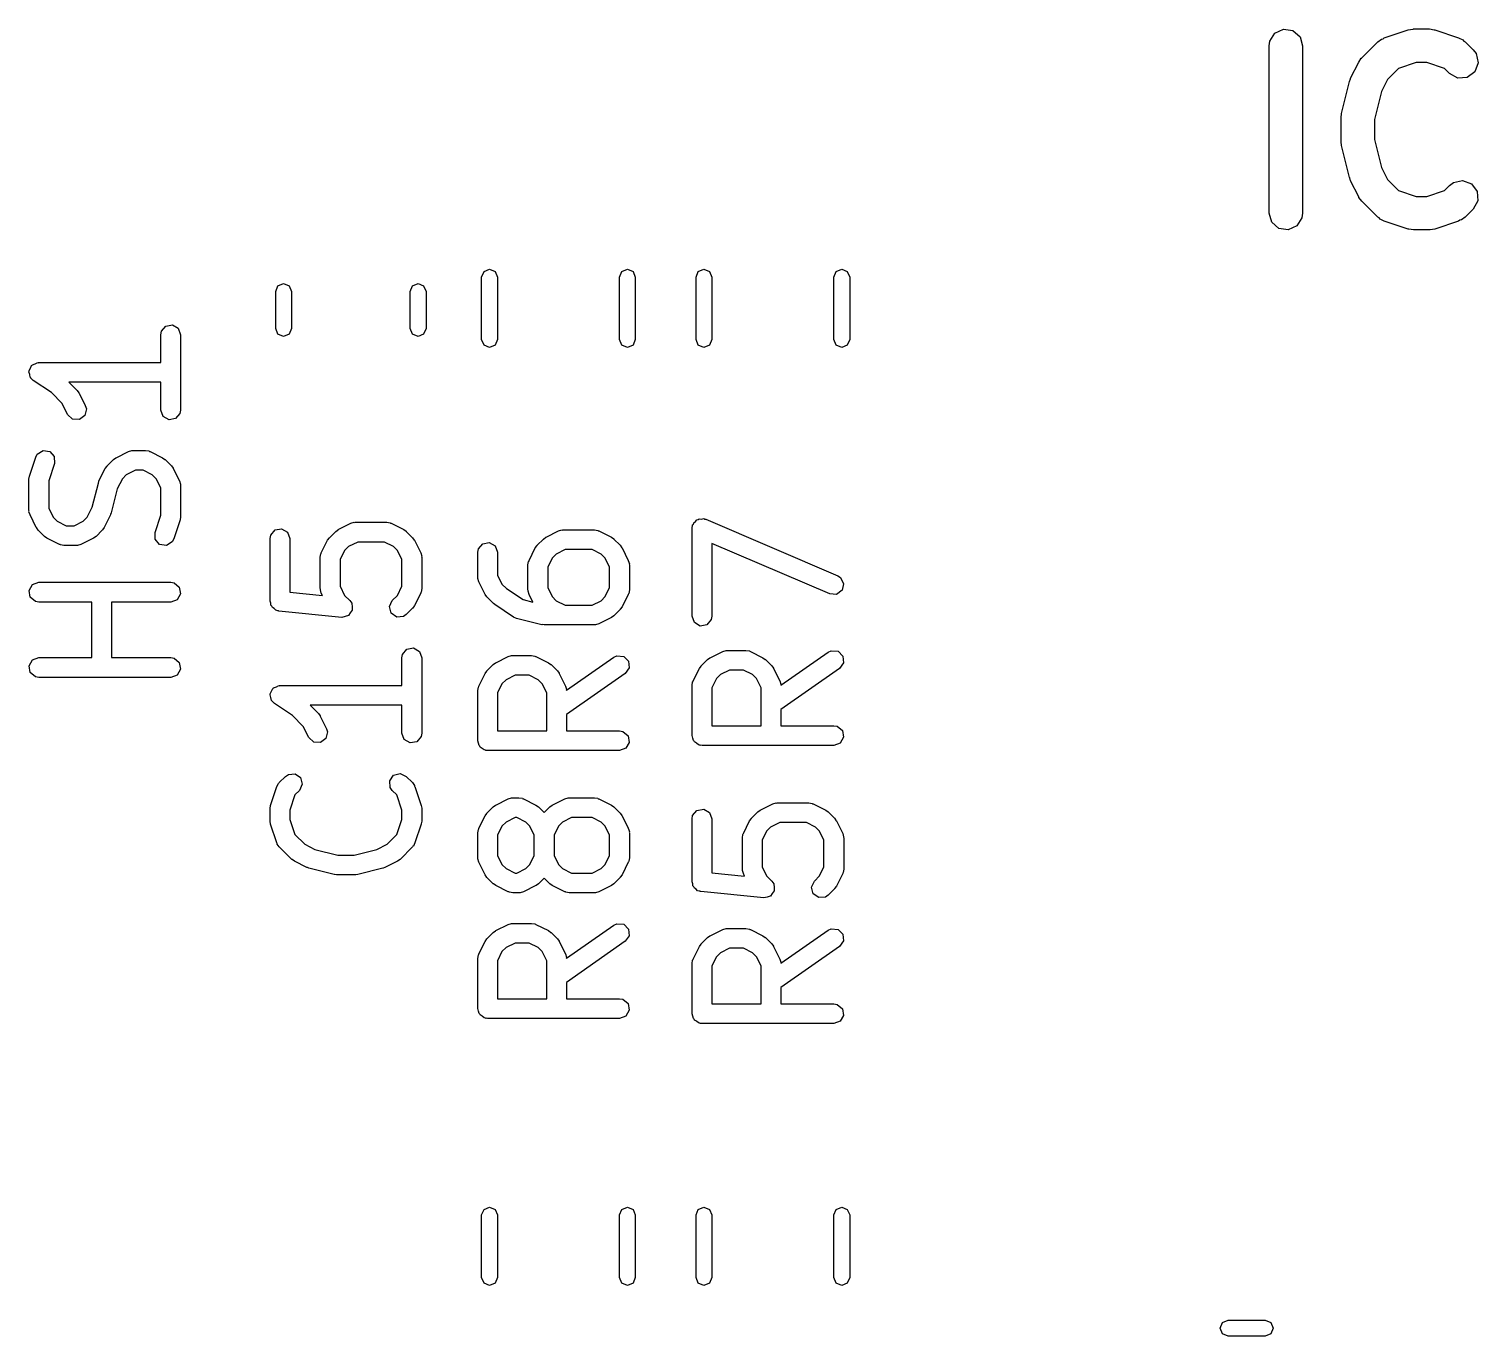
# Model space of a CAD drawing. Extents: x 85.1 to 152.3, y -110.2 to -37.
# Drawn here: x 107.08 to 118.07, y -50.25 to -40.34 of the extents above; entities that cross this region are included whole.
import ezdxf

# ---------------------------------------------------------------- set-up
doc = ezdxf.new("R2010")
doc.units = 0
doc.layers.add('BLACK', color=7, linetype='CONTINUOUS')

msp = doc.modelspace()

# ---------------------------------------------------------------- linework, layer by layer
at = {"layer": 'BLACK', "linetype": 'CONTINUOUS'}
for p, q in [((116.489, -40.4655), (116.494, -40.4297)), ((116.494, -40.4297), (116.533, -40.3695)), ((116.533, -40.3695), (116.598, -40.3398)), ((116.598, -40.3398), (116.669, -40.35)), ((116.669, -40.35), (116.723, -40.3969)), ((116.723, -40.3969), (116.743, -40.4655)), ((117.192, -40.5572), (117.313, -40.4362)), ((117.313, -40.4362), (117.342, -40.4145)), ((117.342, -40.4145), (117.353, -40.4121)), ((117.353, -40.4121), (117.362, -40.4055)), ((117.362, -40.4055), (117.544, -40.345)), ((117.544, -40.345), (117.579, -40.3386)), ((117.579, -40.3386), (117.582, -40.3392)), ((117.582, -40.3392), (117.584, -40.3385)), ((117.584, -40.3385), (117.705, -40.3385)), ((117.705, -40.3385), (117.741, -40.3437)), ((117.741, -40.3437), (117.743, -40.345)), ((117.743, -40.345), (117.745, -40.345)), ((117.745, -40.345), (117.926, -40.4055)), ((117.926, -40.4055), (117.959, -40.4217)), ((117.959, -40.4217), (117.966, -40.4307)), ((117.966, -40.4307), (117.976, -40.4362)), ((117.976, -40.4362), (118.037, -40.4967)), ((116.489, -41.7355), (116.489, -40.4655)), ((116.743, -40.4655), (116.743, -41.7355)), ((118.037, -40.4967), (118.058, -40.5256)), ((118.058, -40.5256), (118.073, -40.5955)), ((117.107, -40.7111), (117.168, -40.5902)), ((117.168, -40.5902), (117.188, -40.5605)), ((117.188, -40.5605), (117.191, -40.5592)), ((117.191, -40.5592), (117.192, -40.5572)), ((117.471, -40.637), (117.386, -40.7222)), ((117.604, -40.5925), (117.471, -40.637)), ((117.684, -40.5925), (117.604, -40.5925)), ((117.818, -40.637), (117.684, -40.5925)), ((117.857, -40.6763), (117.818, -40.637)), ((118.073, -40.5955), (118.048, -40.6626)), ((117.037, -40.979), (117.098, -40.7371)), ((117.098, -40.7371), (117.107, -40.7155)), ((117.107, -40.7155), (117.107, -40.7111)), ((117.386, -40.7222), (117.341, -40.8122)), ((117.92, -40.7106), (117.857, -40.6763)), ((117.991, -40.7055), (117.92, -40.7106)), ((118.048, -40.6626), (117.991, -40.7055)), ((117.341, -40.8122), (117.288, -41.0254)), ((117.034, -41.0098), (117.037, -40.9825)), ((117.037, -40.9825), (117.037, -40.979)), ((117.034, -41.1912), (117.034, -41.0098)), ((117.288, -41.0254), (117.288, -41.1756)), ((117.034, -41.1946), (117.034, -41.1912)), ((117.037, -41.222), (117.034, -41.1946)), ((117.288, -41.1756), (117.341, -41.3888)), ((117.098, -41.4639), (117.037, -41.222)), ((117.341, -41.3888), (117.386, -41.4789)), ((117.1, -41.4678), (117.098, -41.4639)), ((117.107, -41.4899), (117.1, -41.4678)), ((117.168, -41.6109), (117.107, -41.4899)), ((117.386, -41.4789), (117.471, -41.564)), ((117.818, -41.564), (117.857, -41.5248)), ((117.857, -41.5248), (117.886, -41.5031)), ((117.886, -41.5031), (117.956, -41.4879)), ((117.956, -41.4879), (118.023, -41.5129)), ((118.023, -41.5129), (118.066, -41.5702)), ((117.17, -41.6126), (117.168, -41.6109)), ((117.17, -41.615), (117.17, -41.6126)), ((117.192, -41.6439), (117.17, -41.615)), ((117.313, -41.7649), (117.192, -41.6439)), ((117.471, -41.564), (117.604, -41.6085)), ((117.604, -41.6085), (117.684, -41.6085)), ((117.684, -41.6085), (117.818, -41.564)), ((118.071, -41.6416), (118.037, -41.7044)), ((118.066, -41.5702), (118.071, -41.6416)), ((116.509, -41.8042), (116.489, -41.7355)), ((116.743, -41.7355), (116.738, -41.7713)), ((118.037, -41.7044), (117.976, -41.7649)), ((116.563, -41.851), (116.509, -41.8042)), ((116.634, -41.8612), (116.563, -41.851)), ((116.699, -41.8315), (116.634, -41.8612)), ((116.738, -41.7713), (116.699, -41.8315)), ((117.323, -41.7704), (117.313, -41.7649)), ((117.33, -41.7793), (117.323, -41.7704)), ((117.362, -41.7955), (117.33, -41.7793)), ((117.544, -41.856), (117.362, -41.7955)), ((117.546, -41.8561), (117.544, -41.856)), ((117.548, -41.8574), (117.546, -41.8561)), ((117.584, -41.8625), (117.548, -41.8574)), ((117.705, -41.8625), (117.584, -41.8625)), ((117.707, -41.8619), (117.705, -41.8625)), ((117.709, -41.8624), (117.707, -41.8619)), ((117.745, -41.856), (117.709, -41.8624)), ((117.926, -41.7955), (117.745, -41.856)), ((117.936, -41.789), (117.926, -41.7955)), ((117.947, -41.7865), (117.936, -41.789)), ((117.976, -41.7649), (117.947, -41.7865)), ((110.517, -42.2193), (110.535, -42.1769)), ((110.535, -42.1769), (110.577, -42.1593)), ((110.577, -42.1593), (110.62, -42.1769)), ((110.62, -42.1769), (110.637, -42.2193)), ((111.562, -42.2193), (111.58, -42.1769)), ((111.58, -42.1769), (111.622, -42.1593)), ((111.622, -42.1593), (111.665, -42.1769)), ((111.665, -42.1769), (111.682, -42.2193)), ((112.143, -42.2193), (112.16, -42.1769)), ((112.16, -42.1769), (112.203, -42.1593)), ((112.203, -42.1593), (112.245, -42.1769)), ((112.245, -42.1769), (112.263, -42.2193)), ((113.188, -42.2193), (113.205, -42.1769)), ((113.205, -42.1769), (113.248, -42.1593)), ((113.248, -42.1593), (113.29, -42.1769)), ((113.29, -42.1769), (113.308, -42.2193)), ((108.955, -42.3282), (108.972, -42.2858)), ((108.972, -42.2858), (109.015, -42.2682)), ((109.015, -42.2682), (109.057, -42.2858)), ((109.057, -42.2858), (109.075, -42.3282)), ((109.975, -42.3282), (109.992, -42.2858)), ((109.992, -42.2858), (110.035, -42.2682)), ((110.035, -42.2682), (110.077, -42.2858)), ((110.077, -42.2858), (110.095, -42.3282)), ((110.517, -42.6939), (110.517, -42.2193)), ((110.637, -42.2193), (110.637, -42.6939)), ((111.562, -42.6939), (111.562, -42.2193)), ((111.682, -42.2193), (111.682, -42.6939)), ((112.143, -42.6939), (112.143, -42.2193)), ((112.263, -42.2193), (112.263, -42.6939)), ((113.188, -42.6939), (113.188, -42.2193)), ((113.308, -42.2193), (113.308, -42.6939)), ((108.955, -42.6094), (108.955, -42.3282)), ((109.075, -42.3282), (109.075, -42.6094)), ((109.975, -42.6094), (109.975, -42.3282)), ((110.095, -42.3282), (110.095, -42.6094)), ((108.084, -42.6563), (108.088, -42.6306)), ((108.088, -42.6306), (108.121, -42.5913)), ((108.121, -42.5913), (108.172, -42.5824)), ((108.172, -42.5824), (108.216, -42.6081)), ((108.216, -42.6081), (108.234, -42.6563)), ((108.972, -42.6518), (108.955, -42.6094)), ((109.075, -42.6094), (109.057, -42.6518)), ((109.992, -42.6518), (109.975, -42.6094)), ((110.095, -42.6094), (110.077, -42.6518)), ((108.084, -42.867), (108.084, -42.6563)), ((108.234, -42.6563), (108.234, -43.2277)), ((109.015, -42.6694), (108.972, -42.6518)), ((109.057, -42.6518), (109.015, -42.6694)), ((110.035, -42.6694), (109.992, -42.6518)), ((110.077, -42.6518), (110.035, -42.6694)), ((110.535, -42.7363), (110.517, -42.6939)), ((110.577, -42.7539), (110.535, -42.7363)), ((110.62, -42.7363), (110.577, -42.7539)), ((110.637, -42.6939), (110.62, -42.7363)), ((111.58, -42.7363), (111.562, -42.6939)), ((111.622, -42.7539), (111.58, -42.7363)), ((111.665, -42.7363), (111.622, -42.7539)), ((111.682, -42.6939), (111.665, -42.7363)), ((112.16, -42.7363), (112.143, -42.6939)), ((112.203, -42.7539), (112.16, -42.7363)), ((112.245, -42.7363), (112.203, -42.7539)), ((112.263, -42.6939), (112.245, -42.7363)), ((113.205, -42.7363), (113.188, -42.6939)), ((113.248, -42.7539), (113.205, -42.7363)), ((113.29, -42.7363), (113.248, -42.7539)), ((113.308, -42.6939), (113.29, -42.7363)), ((107.084, -42.9372), (107.086, -42.9332)), ((107.09, -42.9581), (107.084, -42.9372)), ((107.085, -42.929), (107.096, -42.9101)), ((107.086, -42.9332), (107.085, -42.929)), ((107.094, -42.9795), (107.09, -42.9581)), ((107.096, -42.9101), (107.104, -42.8902)), ((107.104, -42.8902), (107.108, -42.8883)), ((107.108, -42.8883), (107.11, -42.8845)), ((107.11, -42.8845), (107.131, -42.8771)), ((107.131, -42.8771), (107.15, -42.8675)), ((107.15, -42.8675), (107.155, -42.8685)), ((107.155, -42.8685), (107.159, -42.867)), ((107.159, -42.867), (108.084, -42.867)), ((107.097, -42.9823), (107.094, -42.9795)), ((107.098, -42.9864), (107.097, -42.9823)), ((107.117, -43.0044), (107.098, -42.9864)), ((107.254, -43.0955), (107.117, -43.0044)), ((108.084, -43.017), (107.387, -43.017)), ((107.387, -43.017), (107.45, -43.0794)), ((108.084, -43.2277), (108.084, -43.017)), ((107.335, -43.1769), (107.254, -43.0955)), ((107.377, -43.2613), (107.335, -43.1769)), ((107.45, -43.0794), (107.463, -43.0978)), ((107.463, -43.0978), (107.464, -43.0989)), ((107.464, -43.0989), (107.511, -43.1942)), ((107.415, -43.2965), (107.377, -43.2613)), ((107.466, -43.2996), (107.415, -43.2965)), ((107.507, -43.269), (107.466, -43.2996)), ((107.519, -43.2191), (107.507, -43.269)), ((107.511, -43.1942), (107.519, -43.2191)), ((108.101, -43.2759), (108.084, -43.2277)), ((108.146, -43.3016), (108.101, -43.2759)), ((108.196, -43.2927), (108.146, -43.3016)), ((108.229, -43.2534), (108.196, -43.2927)), ((108.234, -43.2277), (108.229, -43.2534)), ((107.087, -43.7278), (107.135, -43.5849)), ((107.135, -43.5849), (107.147, -43.562)), ((107.147, -43.562), (107.191, -43.5352)), ((107.191, -43.5352), (107.242, -43.5427)), ((107.242, -43.5427), (107.276, -43.5811)), ((107.276, -43.5811), (107.277, -43.6324)), ((107.677, -43.6509), (107.725, -43.6033)), ((107.725, -43.6033), (107.743, -43.5904)), ((107.743, -43.5904), (107.744, -43.5892)), ((107.744, -43.5892), (107.839, -43.5416)), ((107.839, -43.5416), (107.864, -43.5342)), ((107.864, -43.5342), (107.869, -43.5352)), ((107.869, -43.5352), (107.873, -43.5337)), ((107.873, -43.5337), (107.968, -43.5337)), ((107.968, -43.5337), (107.994, -43.5382)), ((107.994, -43.5382), (107.997, -43.5411)), ((107.997, -43.5411), (108.002, -43.5416)), ((108.002, -43.5416), (108.097, -43.5892)), ((108.097, -43.5892), (108.115, -43.6026)), ((108.115, -43.6026), (108.116, -43.6033)), ((108.116, -43.6033), (108.164, -43.6509)), ((107.084, -43.7515), (107.088, -43.7294)), ((107.088, -43.7294), (107.087, -43.7278)), ((107.277, -43.6324), (107.234, -43.7637)), ((107.615, -43.7656), (107.663, -43.6704)), ((107.663, -43.6704), (107.676, -43.6524)), ((107.676, -43.6524), (107.677, -43.6509)), ((107.822, -43.7179), (107.792, -43.7483)), ((107.891, -43.6837), (107.822, -43.7179)), ((107.95, -43.6837), (107.891, -43.6837)), ((108.019, -43.7179), (107.95, -43.6837)), ((108.049, -43.7483), (108.019, -43.7179)), ((108.164, -43.6509), (108.177, -43.6692)), ((108.177, -43.6692), (108.178, -43.6704)), ((108.178, -43.6704), (108.226, -43.7656)), ((107.084, -43.9896), (107.084, -43.7515)), ((107.234, -43.7637), (107.234, -43.9719)), ((107.564, -43.9634), (107.61, -43.781)), ((107.61, -43.781), (107.615, -43.7691)), ((107.615, -43.7691), (107.615, -43.7656)), ((107.753, -43.8253), (107.708, -44.0078)), ((107.792, -43.7483), (107.753, -43.8253)), ((108.084, -43.8168), (108.049, -43.7483)), ((108.084, -44.0251), (108.084, -43.8168)), ((108.226, -43.7656), (108.233, -43.7906)), ((108.233, -43.7906), (108.232, -43.7949)), ((108.232, -43.7949), (108.234, -43.7991)), ((108.234, -43.7991), (108.234, -44.0372)), ((107.085, -43.9938), (107.084, -43.9896)), ((107.084, -43.9982), (107.085, -43.9938)), ((107.092, -44.0232), (107.084, -43.9982)), ((107.139, -44.1184), (107.092, -44.0232)), ((107.234, -43.9719), (107.268, -44.0404)), ((107.268, -44.0404), (107.298, -44.0708)), ((107.495, -44.0708), (107.526, -44.0404)), ((107.526, -44.0404), (107.564, -43.9634)), ((107.702, -44.0232), (107.654, -44.1184)), ((107.708, -44.0078), (107.702, -44.0196)), ((107.702, -44.0196), (107.702, -44.0232)), ((108.04, -44.1564), (108.084, -44.0251)), ((108.23, -44.061), (108.182, -44.2038)), ((108.234, -44.0372), (108.23, -44.0593)), ((108.23, -44.0593), (108.23, -44.061)), ((112.139, -44.0731), (112.15, -44.0597)), ((112.15, -44.0597), (112.159, -44.0582)), ((112.159, -44.0582), (112.166, -44.0529)), ((112.166, -44.0529), (112.184, -44.0538)), ((112.184, -44.0538), (112.201, -44.0508)), ((112.201, -44.0508), (112.209, -44.0552)), ((112.209, -44.0552), (112.217, -44.0557)), ((112.217, -44.0557), (113.217, -44.4843)), ((107.14, -44.1195), (107.139, -44.1184)), ((107.153, -44.1379), (107.14, -44.1195)), ((107.201, -44.1855), (107.153, -44.1379)), ((107.298, -44.0708), (107.367, -44.1051)), ((107.367, -44.1051), (107.427, -44.1051)), ((107.427, -44.1051), (107.495, -44.0708)), ((107.64, -44.1379), (107.593, -44.1855)), ((107.641, -44.1364), (107.64, -44.1379)), ((107.654, -44.1184), (107.641, -44.1364)), ((108.041, -44.2077), (108.04, -44.1564)), ((108.912, -44.2009), (108.917, -44.1753)), ((108.917, -44.1753), (108.95, -44.136)), ((108.95, -44.136), (109, -44.1271)), ((109, -44.1271), (109.045, -44.1527)), ((109.045, -44.1527), (109.062, -44.2009)), ((109.363, -44.1955), (109.411, -44.1479)), ((109.411, -44.1479), (109.429, -44.135)), ((109.429, -44.135), (109.43, -44.1338)), ((109.43, -44.1338), (109.525, -44.0862)), ((109.525, -44.0862), (109.55, -44.0788)), ((109.55, -44.0788), (109.555, -44.0798)), ((109.555, -44.0798), (109.559, -44.0783)), ((109.559, -44.0783), (109.797, -44.0783)), ((109.797, -44.0783), (109.823, -44.0828)), ((109.823, -44.0828), (109.826, -44.0857)), ((109.826, -44.0857), (109.83, -44.0862)), ((109.83, -44.0862), (109.926, -44.1338)), ((109.926, -44.1338), (109.944, -44.1472)), ((109.944, -44.1472), (109.945, -44.1479)), ((109.945, -44.1479), (109.993, -44.1955)), ((111.005, -44.1914), (111.1, -44.1438)), ((111.1, -44.1438), (111.125, -44.1364)), ((111.125, -44.1364), (111.129, -44.1374)), ((111.129, -44.1374), (111.134, -44.1359)), ((111.134, -44.1359), (111.372, -44.1359)), ((111.372, -44.1359), (111.397, -44.1404)), ((111.397, -44.1404), (111.401, -44.1433)), ((111.401, -44.1433), (111.405, -44.1438)), ((111.405, -44.1438), (111.501, -44.1914)), ((112.113, -44.1247), (112.117, -44.099)), ((112.113, -44.7913), (112.113, -44.1247)), ((112.117, -44.099), (112.123, -44.0922)), ((112.123, -44.0922), (112.125, -44.0836)), ((112.125, -44.0836), (112.139, -44.0731)), ((107.202, -44.1862), (107.201, -44.1855)), ((107.22, -44.1996), (107.202, -44.1862)), ((107.316, -44.2472), (107.22, -44.1996)), ((107.32, -44.2477), (107.316, -44.2472)), ((107.323, -44.2506), (107.32, -44.2477)), ((107.349, -44.2551), (107.323, -44.2506)), ((107.444, -44.2551), (107.349, -44.2551)), ((107.449, -44.2536), (107.444, -44.2551)), ((107.453, -44.2546), (107.449, -44.2536)), ((107.478, -44.2472), (107.453, -44.2546)), ((107.573, -44.1996), (107.478, -44.2472)), ((107.574, -44.1984), (107.573, -44.1996)), ((107.593, -44.1855), (107.574, -44.1984)), ((108.075, -44.246), (108.041, -44.2077)), ((108.126, -44.2536), (108.075, -44.246)), ((108.17, -44.2267), (108.126, -44.2536)), ((108.182, -44.2038), (108.17, -44.2267)), ((108.912, -44.6771), (108.912, -44.2009)), ((109.062, -44.2009), (109.062, -44.6092)), ((109.301, -44.3102), (109.349, -44.215)), ((109.349, -44.215), (109.362, -44.197)), ((109.362, -44.197), (109.363, -44.1955)), ((109.508, -44.2626), (109.478, -44.293)), ((109.577, -44.2283), (109.508, -44.2626)), ((109.779, -44.2283), (109.577, -44.2283)), ((109.848, -44.2626), (109.779, -44.2283)), ((109.878, -44.293), (109.848, -44.2626)), ((109.993, -44.1955), (110.006, -44.2139)), ((110.006, -44.2139), (110.007, -44.215)), ((110.007, -44.215), (110.055, -44.3102)), ((110.487, -44.3061), (110.492, -44.2805)), ((110.492, -44.2805), (110.525, -44.2412)), ((110.525, -44.2412), (110.575, -44.2323)), ((110.575, -44.2323), (110.62, -44.2579)), ((110.62, -44.2579), (110.637, -44.3061)), ((110.876, -44.3678), (110.924, -44.2726)), ((110.924, -44.2726), (110.937, -44.2546)), ((110.937, -44.2546), (110.938, -44.2531)), ((110.938, -44.2531), (110.985, -44.2055)), ((110.985, -44.2055), (111.004, -44.1926)), ((111.004, -44.1926), (111.005, -44.1914)), ((111.501, -44.1914), (111.519, -44.2048)), ((111.519, -44.2048), (111.52, -44.2055)), ((111.52, -44.2055), (111.568, -44.2531)), ((111.568, -44.2531), (111.58, -44.2715)), ((111.58, -44.2715), (111.582, -44.2726)), ((111.582, -44.2726), (111.629, -44.3678)), ((113.158, -44.6222), (112.263, -44.2384)), ((112.263, -44.2384), (112.263, -44.7913)), ((109.293, -44.3438), (109.298, -44.3181)), ((109.293, -44.5819), (109.293, -44.3438)), ((109.298, -44.3181), (109.301, -44.3147)), ((109.301, -44.3147), (109.301, -44.3102)), ((109.478, -44.293), (109.443, -44.3615)), ((109.443, -44.3615), (109.443, -44.5642)), ((109.912, -44.3615), (109.878, -44.293)), ((109.912, -44.5642), (109.912, -44.3615)), ((110.055, -44.3102), (110.062, -44.3352)), ((110.062, -44.3352), (110.061, -44.3396)), ((110.061, -44.3396), (110.062, -44.3438)), ((110.062, -44.3438), (110.062, -44.5819)), ((110.487, -44.4966), (110.487, -44.3061)), ((110.637, -44.3061), (110.637, -44.4789)), ((110.868, -44.4014), (110.873, -44.3757)), ((110.873, -44.3757), (110.876, -44.3723)), ((110.876, -44.3723), (110.876, -44.3678)), ((111.052, -44.3505), (111.018, -44.4191)), ((111.083, -44.3201), (111.052, -44.3505)), ((111.151, -44.2859), (111.083, -44.3201)), ((111.354, -44.2859), (111.151, -44.2859)), ((111.423, -44.3201), (111.354, -44.2859)), ((111.453, -44.3505), (111.423, -44.3201)), ((111.487, -44.4191), (111.453, -44.3505)), ((111.629, -44.3678), (111.637, -44.3928)), ((111.637, -44.3928), (111.636, -44.3971)), ((110.489, -44.5008), (110.487, -44.4966)), ((110.488, -44.5052), (110.489, -44.5008)), ((110.495, -44.5301), (110.488, -44.5052)), ((110.637, -44.4789), (110.671, -44.5474)), ((110.868, -44.5918), (110.868, -44.4014)), ((111.018, -44.4191), (111.018, -44.5741)), ((111.487, -44.5741), (111.487, -44.4191)), ((111.636, -44.3971), (111.637, -44.4014)), ((111.637, -44.4014), (111.637, -44.5918)), ((113.217, -44.4843), (113.239, -44.4986)), ((113.239, -44.4986), (113.262, -44.5444)), ((107.085, -44.5956), (107.11, -44.5512)), ((107.094, -44.6462), (107.085, -44.5956)), ((107.11, -44.5512), (107.159, -44.5337)), ((107.159, -44.5337), (108.159, -44.5337)), ((108.159, -44.5337), (108.184, -44.5382)), ((108.184, -44.5382), (108.224, -44.5712)), ((108.224, -44.5712), (108.232, -44.6217)), ((109.062, -44.6092), (109.311, -44.634)), ((109.295, -44.5861), (109.293, -44.5819)), ((109.294, -44.5904), (109.295, -44.5861)), ((109.301, -44.6154), (109.294, -44.5904)), ((109.443, -44.5642), (109.478, -44.6327)), ((109.878, -44.6327), (109.912, -44.5642)), ((110.058, -44.6075), (110.055, -44.611)), ((110.055, -44.611), (110.055, -44.6154)), ((110.062, -44.5819), (110.058, -44.6075)), ((110.543, -44.6254), (110.495, -44.5301)), ((110.671, -44.5474), (110.705, -44.5812)), ((110.705, -44.5812), (110.831, -44.6651)), ((110.87, -44.596), (110.868, -44.5918)), ((110.869, -44.6004), (110.87, -44.596)), ((110.876, -44.6254), (110.869, -44.6004)), ((111.018, -44.5741), (111.052, -44.6426)), ((111.453, -44.6426), (111.487, -44.5741)), ((111.637, -44.5918), (111.633, -44.6175)), ((113.251, -44.5943), (113.209, -44.625)), ((113.262, -44.5444), (113.251, -44.5943)), ((107.133, -44.6791), (107.094, -44.6462)), ((107.159, -44.6837), (107.133, -44.6791)), ((107.56, -44.6837), (107.159, -44.6837)), ((107.56, -45.1051), (107.56, -44.6837)), ((108.159, -44.6837), (107.71, -44.6837)), ((107.71, -44.6837), (107.71, -45.1051)), ((108.207, -44.6661), (108.159, -44.6837)), ((108.232, -44.6217), (108.207, -44.6661)), ((108.918, -44.6921), (108.912, -44.6771)), ((108.919, -44.708), (108.918, -44.6921)), ((108.926, -44.7155), (108.919, -44.708)), ((108.93, -44.7253), (108.926, -44.7155)), ((109.311, -44.634), (109.301, -44.6154)), ((109.478, -44.6327), (109.517, -44.6717)), ((109.517, -44.6717), (109.532, -44.693)), ((109.532, -44.693), (109.532, -44.6935)), ((109.532, -44.6935), (109.532, -44.6939)), ((109.532, -44.6939), (109.534, -44.719)), ((109.534, -44.719), (109.536, -44.7441)), ((109.817, -44.7182), (109.839, -44.6717)), ((109.831, -44.7677), (109.817, -44.7182)), ((109.839, -44.6717), (109.878, -44.6327)), ((110.007, -44.7106), (109.994, -44.7287)), ((110.055, -44.6154), (110.007, -44.7106)), ((110.544, -44.6265), (110.543, -44.6254)), ((110.557, -44.6449), (110.544, -44.6265)), ((110.604, -44.6925), (110.557, -44.6449)), ((110.608, -44.694), (110.604, -44.6925)), ((110.616, -44.7019), (110.608, -44.694)), ((110.759, -44.7971), (110.616, -44.7019)), ((110.831, -44.6651), (110.905, -44.6836)), ((110.905, -44.6836), (110.876, -44.6254)), ((111.052, -44.6426), (111.083, -44.6731)), ((111.083, -44.6731), (111.151, -44.7073)), ((111.151, -44.7073), (111.354, -44.7073)), ((111.354, -44.7073), (111.423, -44.6731)), ((111.423, -44.6731), (111.453, -44.6426)), ((111.582, -44.7206), (111.568, -44.7386)), ((111.629, -44.6254), (111.582, -44.7206)), ((111.63, -44.6209), (111.629, -44.6254)), ((111.633, -44.6175), (111.63, -44.6209)), ((113.209, -44.625), (113.158, -44.6222)), ((108.944, -44.7333), (108.93, -44.7253)), ((108.955, -44.7447), (108.944, -44.7333)), ((108.972, -44.7494), (108.955, -44.7447)), ((108.974, -44.751), (108.972, -44.7494)), ((108.976, -44.7507), (108.974, -44.751)), ((108.98, -44.7517), (108.976, -44.7507)), ((109.456, -44.7994), (108.98, -44.7517)), ((109.457, -44.7992), (109.456, -44.7994)), ((109.481, -44.7929), (109.457, -44.7994)), ((109.457, -44.7994), (109.457, -44.7992)), ((109.506, -44.7867), (109.481, -44.7929)), ((109.507, -44.7862), (109.506, -44.7863)), ((109.506, -44.7863), (109.506, -44.7867)), ((109.521, -44.7655), (109.507, -44.7862)), ((109.536, -44.745), (109.521, -44.7655)), ((109.536, -44.7441), (109.536, -44.7445)), ((109.536, -44.7445), (109.536, -44.745)), ((109.873, -44.7972), (109.831, -44.7677)), ((109.924, -44.7927), (109.873, -44.7972)), ((109.945, -44.7778), (109.924, -44.7927)), ((109.993, -44.7301), (109.945, -44.7778)), ((109.994, -44.7287), (109.993, -44.7301)), ((110.759, -44.7972), (110.759, -44.7971)), ((110.782, -44.8075), (110.759, -44.7972)), ((110.973, -44.8551), (110.782, -44.8075)), ((111.501, -44.8018), (111.405, -44.8494)), ((111.502, -44.8006), (111.501, -44.8018)), ((111.52, -44.7877), (111.502, -44.8006)), ((111.568, -44.7401), (111.52, -44.7877)), ((111.568, -44.7386), (111.568, -44.7401)), ((112.13, -44.8395), (112.113, -44.7913)), ((112.258, -44.817), (112.225, -44.8563)), ((112.263, -44.7913), (112.258, -44.817)), ((110.976, -44.8547), (110.973, -44.8551)), ((110.991, -44.8573), (110.976, -44.8547)), ((111.372, -44.8573), (110.991, -44.8573)), ((111.376, -44.8558), (111.372, -44.8573)), ((111.38, -44.8568), (111.376, -44.8558)), ((111.405, -44.8494), (111.38, -44.8568)), ((112.175, -44.8652), (112.13, -44.8395)), ((112.225, -44.8563), (112.175, -44.8652)), ((109.917, -45.08), (109.95, -45.0407)), ((109.95, -45.0407), (110, -45.0318)), ((110, -45.0318), (110.045, -45.0575)), ((112.345, -45.0576), (112.37, -45.0502)), ((112.37, -45.0502), (112.374, -45.0512)), ((112.374, -45.0512), (112.378, -45.0497)), ((112.378, -45.0497), (112.521, -45.0497)), ((112.521, -45.0497), (112.547, -45.0542)), ((112.547, -45.0542), (112.55, -45.0571)), ((113.145, -45.0632), (113.168, -45.0522)), ((113.168, -45.0522), (113.22, -45.0567)), ((107.085, -45.1671), (107.11, -45.1226)), ((107.11, -45.1226), (107.159, -45.1051)), ((107.159, -45.1051), (107.56, -45.1051)), ((107.71, -45.1051), (108.159, -45.1051)), ((108.159, -45.1051), (108.184, -45.1096)), ((108.184, -45.1096), (108.224, -45.1426)), ((108.224, -45.1426), (108.232, -45.1931)), ((109.912, -45.1057), (109.917, -45.08)), ((109.912, -45.3164), (109.912, -45.1057)), ((110.045, -45.0575), (110.062, -45.1057)), ((110.062, -45.1057), (110.062, -45.6771)), ((110.557, -45.2055), (110.604, -45.1579)), ((110.604, -45.1579), (110.623, -45.145)), ((110.623, -45.145), (110.624, -45.1438)), ((110.624, -45.1438), (110.719, -45.0962)), ((110.719, -45.0962), (110.744, -45.0888)), ((110.744, -45.0888), (110.748, -45.0898)), ((110.748, -45.0898), (110.753, -45.0883)), ((110.753, -45.0883), (110.896, -45.0883)), ((110.896, -45.0883), (110.921, -45.0928)), ((110.921, -45.0928), (110.925, -45.0957)), ((110.925, -45.0957), (110.929, -45.0962)), ((110.929, -45.0962), (111.024, -45.1438)), ((111.024, -45.1438), (111.042, -45.1572)), ((111.042, -45.1572), (111.044, -45.1579)), ((111.044, -45.1579), (111.091, -45.2055)), ((111.161, -45.3528), (111.519, -45.1018)), ((111.519, -45.1018), (111.543, -45.0908)), ((111.543, -45.0908), (111.594, -45.0953)), ((111.594, -45.0953), (111.63, -45.1316)), ((111.63, -45.1316), (111.635, -45.1827)), ((112.182, -45.1669), (112.23, -45.1193)), ((112.23, -45.1193), (112.248, -45.1064)), ((112.248, -45.1064), (112.25, -45.1052)), ((112.25, -45.1052), (112.345, -45.0576)), ((112.55, -45.0571), (112.555, -45.0576)), ((112.555, -45.0576), (112.65, -45.1052)), ((112.65, -45.1052), (112.668, -45.1186)), ((112.668, -45.1186), (112.669, -45.1193)), ((112.669, -45.1193), (112.717, -45.1669)), ((112.786, -45.3142), (113.145, -45.0632)), ((113.22, -45.0567), (113.256, -45.093)), ((113.26, -45.1441), (113.231, -45.1861)), ((113.256, -45.093), (113.26, -45.1441)), ((107.094, -45.2176), (107.085, -45.1671)), ((107.133, -45.2506), (107.094, -45.2176)), ((107.159, -45.2551), (107.133, -45.2506)), ((108.159, -45.2551), (107.159, -45.2551)), ((108.207, -45.2375), (108.159, -45.2551)), ((108.232, -45.1931), (108.207, -45.2375)), ((110.495, -45.3202), (110.543, -45.225)), ((110.543, -45.225), (110.556, -45.207)), ((110.556, -45.207), (110.557, -45.2055)), ((110.702, -45.2725), (110.671, -45.3029)), ((110.77, -45.2383), (110.702, -45.2725)), ((110.878, -45.2383), (110.77, -45.2383)), ((110.946, -45.2725), (110.878, -45.2383)), ((110.977, -45.3029), (110.946, -45.2725)), ((111.091, -45.2055), (111.104, -45.2238)), ((111.104, -45.2238), (111.105, -45.225)), ((111.105, -45.225), (111.153, -45.3202)), ((111.605, -45.2247), (111.161, -45.5356)), ((111.635, -45.1827), (111.605, -45.2247)), ((112.121, -45.2816), (112.168, -45.1864)), ((112.168, -45.1864), (112.182, -45.1684)), ((112.182, -45.1684), (112.182, -45.1669)), ((112.297, -45.2643), (112.263, -45.3328)), ((112.327, -45.2339), (112.297, -45.2643)), ((112.396, -45.1997), (112.327, -45.2339)), ((112.503, -45.1997), (112.396, -45.1997)), ((112.572, -45.2339), (112.503, -45.1997)), ((112.602, -45.2643), (112.572, -45.2339)), ((112.637, -45.3328), (112.602, -45.2643)), ((112.717, -45.1669), (112.73, -45.1852)), ((112.73, -45.1852), (112.731, -45.1864)), ((112.731, -45.1864), (112.779, -45.2816)), ((113.231, -45.1861), (112.787, -45.497)), ((108.913, -45.3866), (108.914, -45.3826)), ((108.914, -45.3784), (108.924, -45.3595)), ((108.914, -45.3826), (108.914, -45.3784)), ((108.924, -45.3595), (108.933, -45.3396)), ((108.933, -45.3396), (108.937, -45.3377)), ((108.937, -45.3377), (108.939, -45.3339)), ((108.939, -45.3339), (108.96, -45.3265)), ((108.96, -45.3265), (108.979, -45.3168)), ((108.979, -45.3168), (108.983, -45.3179)), ((108.983, -45.3179), (108.987, -45.3164)), ((108.987, -45.3164), (109.912, -45.3164)), ((110.487, -45.3537), (110.492, -45.3281)), ((110.487, -45.7347), (110.487, -45.3537)), ((110.492, -45.3281), (110.495, -45.3247)), ((110.495, -45.3247), (110.495, -45.3202)), ((110.671, -45.3029), (110.637, -45.3714)), ((110.637, -45.3714), (110.637, -45.6597)), ((111.011, -45.3714), (110.977, -45.3029)), ((111.011, -45.6597), (111.011, -45.3714)), ((111.153, -45.3202), (111.161, -45.3452)), ((111.161, -45.3452), (111.159, -45.3495)), ((111.159, -45.3495), (111.161, -45.3528)), ((112.113, -45.3151), (112.117, -45.2895)), ((112.113, -45.6961), (112.113, -45.3151)), ((112.117, -45.2895), (112.12, -45.2861)), ((112.12, -45.2861), (112.121, -45.2816)), ((112.263, -45.3328), (112.263, -45.6211)), ((112.637, -45.6211), (112.637, -45.3328)), ((112.779, -45.2816), (112.786, -45.3066)), ((112.786, -45.3066), (112.785, -45.3109)), ((112.785, -45.3109), (112.786, -45.3142)), ((108.919, -45.4075), (108.913, -45.3866)), ((108.922, -45.4289), (108.919, -45.4075)), ((108.926, -45.4317), (108.922, -45.4289)), ((108.927, -45.4358), (108.926, -45.4317)), ((108.946, -45.4538), (108.927, -45.4358)), ((109.082, -45.5449), (108.946, -45.4538)), ((109.912, -45.4664), (109.216, -45.4664)), ((109.216, -45.4664), (109.279, -45.5288)), ((109.912, -45.6771), (109.912, -45.4664)), ((109.164, -45.6263), (109.082, -45.5449)), ((109.279, -45.5288), (109.291, -45.5472)), ((109.291, -45.5472), (109.293, -45.5483)), ((109.293, -45.5483), (109.34, -45.6436)), ((111.161, -45.5356), (111.161, -45.6597)), ((112.787, -45.497), (112.787, -45.6211)), ((109.206, -45.7106), (109.164, -45.6263)), ((109.243, -45.7459), (109.206, -45.7106)), ((109.348, -45.6685), (109.336, -45.7184)), ((109.34, -45.6436), (109.348, -45.6685)), ((109.93, -45.7253), (109.912, -45.6771)), ((110.058, -45.7028), (110.025, -45.7421)), ((110.062, -45.6771), (110.058, -45.7028)), ((110.637, -45.6597), (111.011, -45.6597)), ((111.161, -45.6597), (111.562, -45.6597)), ((111.562, -45.6597), (111.588, -45.6642)), ((111.588, -45.6642), (111.627, -45.6972)), ((111.627, -45.6972), (111.636, -45.7477)), ((112.119, -45.7144), (112.113, -45.6961)), ((112.263, -45.6211), (112.637, -45.6211)), ((112.787, -45.6211), (113.188, -45.6211)), ((113.188, -45.6211), (113.213, -45.6256)), ((113.213, -45.6256), (113.253, -45.6586)), ((113.262, -45.7091), (113.236, -45.7535)), ((113.253, -45.6586), (113.262, -45.7091)), ((109.295, -45.749), (109.243, -45.7459)), ((109.336, -45.7184), (109.295, -45.749)), ((109.974, -45.751), (109.93, -45.7253)), ((110.025, -45.7421), (109.974, -45.751)), ((110.494, -45.753), (110.487, -45.7347)), ((110.497, -45.7722), (110.494, -45.753)), ((110.502, -45.7765), (110.497, -45.7722)), ((110.505, -45.7829), (110.502, -45.7765)), ((110.522, -45.7926), (110.505, -45.7829)), ((110.537, -45.8052), (110.522, -45.7926)), ((110.546, -45.8069), (110.537, -45.8052)), ((110.549, -45.8086), (110.546, -45.8069)), ((110.552, -45.808), (110.549, -45.8086)), ((110.562, -45.8097), (110.552, -45.808)), ((111.562, -45.8097), (110.562, -45.8097)), ((111.61, -45.7921), (111.562, -45.8097)), ((111.636, -45.7477), (111.61, -45.7921)), ((112.123, -45.7336), (112.119, -45.7144)), ((112.128, -45.7379), (112.123, -45.7336)), ((112.13, -45.7443), (112.128, -45.7379)), ((112.147, -45.754), (112.13, -45.7443)), ((112.162, -45.7666), (112.147, -45.754)), ((112.172, -45.7683), (112.162, -45.7666)), ((112.175, -45.77), (112.172, -45.7683)), ((112.178, -45.7694), (112.175, -45.77)), ((112.188, -45.7711), (112.178, -45.7694)), ((113.188, -45.7711), (112.188, -45.7711)), ((113.236, -45.7535), (113.188, -45.7711)), ((108.982, -46.0526), (109.03, -46.005)), ((109.03, -46.005), (109.051, -45.9901)), ((109.051, -45.9901), (109.102, -45.9856)), ((109.102, -45.9856), (109.144, -46.015)), ((109.144, -46.015), (109.157, -46.0646)), ((109.82, -46.0386), (109.849, -45.9966)), ((109.824, -46.0898), (109.82, -46.0386)), ((109.849, -45.9966), (109.899, -45.9833)), ((109.899, -45.9833), (109.945, -46.005)), ((109.945, -46.005), (109.993, -46.0526)), ((108.916, -46.2248), (108.964, -46.082)), ((108.964, -46.082), (108.976, -46.0591)), ((108.976, -46.0591), (108.98, -46.0567)), ((108.98, -46.0567), (108.982, -46.0526)), ((109.101, -46.1462), (109.062, -46.2607)), ((109.136, -46.1111), (109.101, -46.1462)), ((109.157, -46.0646), (109.136, -46.1111)), ((109.839, -46.1111), (109.824, -46.0898)), ((109.874, -46.1462), (109.839, -46.1111)), ((109.912, -46.2607), (109.874, -46.1462)), ((109.993, -46.0526), (110.008, -46.074)), ((110.008, -46.074), (110.008, -46.0784)), ((110.008, -46.0784), (110.011, -46.082)), ((110.011, -46.082), (110.059, -46.2248)), ((108.912, -46.2485), (108.916, -46.2264)), ((108.912, -46.3438), (108.912, -46.2485)), ((108.916, -46.2264), (108.916, -46.2248)), ((109.062, -46.2607), (109.062, -46.3316)), ((109.912, -46.3316), (109.912, -46.2607)), ((110.059, -46.2248), (110.062, -46.247)), ((110.062, -46.247), (110.062, -46.2485)), ((110.062, -46.2485), (110.062, -46.3438)), ((110.557, -46.2843), (110.604, -46.2367)), ((110.604, -46.2367), (110.623, -46.2238)), ((110.623, -46.2238), (110.624, -46.2226)), ((110.624, -46.2226), (110.719, -46.175)), ((110.719, -46.175), (110.744, -46.1676)), ((110.744, -46.1676), (110.748, -46.1686)), ((110.748, -46.1686), (110.753, -46.1671)), ((110.753, -46.1671), (110.8, -46.1671)), ((110.8, -46.1671), (110.826, -46.1716)), ((110.826, -46.1716), (110.829, -46.1745)), ((110.829, -46.1745), (110.834, -46.175)), ((110.834, -46.175), (110.929, -46.2226)), ((110.929, -46.2226), (110.947, -46.236)), ((110.947, -46.236), (110.949, -46.2367)), ((110.949, -46.2367), (110.991, -46.2789)), ((110.991, -46.2789), (111.033, -46.2367)), ((111.033, -46.2367), (111.051, -46.2238)), ((111.051, -46.2238), (111.052, -46.2226)), ((111.052, -46.2226), (111.148, -46.175)), ((111.148, -46.175), (111.173, -46.1676)), ((111.173, -46.1676), (111.177, -46.1686)), ((111.177, -46.1686), (111.181, -46.1671)), ((111.181, -46.1671), (111.372, -46.1671)), ((111.372, -46.1671), (111.397, -46.1716)), ((111.397, -46.1716), (111.401, -46.1745)), ((111.401, -46.1745), (111.405, -46.175)), ((111.405, -46.175), (111.501, -46.2226)), ((111.501, -46.2226), (111.519, -46.236)), ((111.519, -46.236), (111.52, -46.2367)), ((111.52, -46.2367), (111.568, -46.2843)), ((112.117, -46.3027), (112.15, -46.2634)), ((112.15, -46.2634), (112.201, -46.2544)), ((112.201, -46.2544), (112.245, -46.2801)), ((112.611, -46.2753), (112.629, -46.2624)), ((112.629, -46.2624), (112.63, -46.2612)), ((112.63, -46.2612), (112.726, -46.2136)), ((112.726, -46.2136), (112.751, -46.2062)), ((112.751, -46.2062), (112.755, -46.2072)), ((112.755, -46.2072), (112.759, -46.2057)), ((112.759, -46.2057), (112.997, -46.2057)), ((112.997, -46.2057), (113.023, -46.2102)), ((113.023, -46.2102), (113.026, -46.2131)), ((113.026, -46.2131), (113.031, -46.2136)), ((113.031, -46.2136), (113.126, -46.2612)), ((113.126, -46.2612), (113.144, -46.2746)), ((108.913, -46.3453), (108.912, -46.3438)), ((108.916, -46.3675), (108.913, -46.3453)), ((108.964, -46.5103), (108.916, -46.3675)), ((109.062, -46.3316), (109.101, -46.4461)), ((109.874, -46.4461), (109.912, -46.3316)), ((110.059, -46.3675), (110.011, -46.5103)), ((110.062, -46.3438), (110.059, -46.3659)), ((110.059, -46.3659), (110.059, -46.3675)), ((110.495, -46.399), (110.543, -46.3038)), ((110.543, -46.3038), (110.556, -46.2858)), ((110.556, -46.2858), (110.557, -46.2843)), ((110.702, -46.3513), (110.671, -46.3817)), ((110.77, -46.3171), (110.702, -46.3513)), ((110.783, -46.3171), (110.77, -46.3171)), ((110.851, -46.3513), (110.783, -46.3171)), ((110.882, -46.3817), (110.851, -46.3513)), ((111.13, -46.3513), (111.1, -46.3817)), ((111.199, -46.3171), (111.13, -46.3513)), ((111.354, -46.3171), (111.199, -46.3171)), ((111.423, -46.3513), (111.354, -46.3171)), ((111.453, -46.3817), (111.423, -46.3513)), ((111.568, -46.2843), (111.58, -46.3027)), ((111.58, -46.3027), (111.582, -46.3038)), ((111.582, -46.3038), (111.629, -46.399)), ((112.113, -46.3283), (112.117, -46.3027)), ((112.113, -46.8045), (112.113, -46.3283)), ((112.245, -46.2801), (112.263, -46.3283)), ((112.263, -46.3283), (112.263, -46.7366)), ((112.502, -46.4376), (112.549, -46.3424)), ((112.549, -46.3424), (112.563, -46.3244)), ((112.563, -46.3229), (112.611, -46.2753)), ((112.563, -46.3244), (112.563, -46.3229)), ((112.777, -46.3557), (112.708, -46.3899)), ((112.98, -46.3557), (112.777, -46.3557)), ((113.048, -46.3899), (112.98, -46.3557)), ((113.144, -46.2746), (113.146, -46.2753)), ((113.146, -46.2753), (113.193, -46.3229)), ((113.193, -46.3229), (113.206, -46.3413)), ((113.206, -46.3413), (113.207, -46.3424)), ((113.207, -46.3424), (113.255, -46.4376)), ((109.101, -46.4461), (109.175, -46.5202)), ((109.8, -46.5202), (109.874, -46.4461)), ((110.487, -46.4326), (110.492, -46.4069)), ((110.487, -46.623), (110.487, -46.4326)), ((110.492, -46.4069), (110.495, -46.4035)), ((110.495, -46.4035), (110.495, -46.399)), ((110.671, -46.3817), (110.637, -46.4503)), ((110.637, -46.4503), (110.637, -46.6053)), ((110.916, -46.4503), (110.882, -46.3817)), ((110.916, -46.6053), (110.916, -46.4503)), ((111.1, -46.3817), (111.066, -46.4503)), ((111.066, -46.4503), (111.066, -46.6053)), ((111.487, -46.4503), (111.453, -46.3817)), ((111.487, -46.6053), (111.487, -46.4503)), ((111.629, -46.399), (111.637, -46.424)), ((111.637, -46.424), (111.636, -46.4283)), ((111.636, -46.4283), (111.637, -46.4326)), ((111.637, -46.4326), (111.637, -46.623)), ((112.494, -46.4712), (112.498, -46.4455)), ((112.494, -46.7093), (112.494, -46.4712)), ((112.498, -46.4455), (112.501, -46.4421)), ((112.501, -46.4421), (112.502, -46.4376)), ((112.678, -46.4203), (112.644, -46.4889)), ((112.708, -46.3899), (112.678, -46.4203)), ((113.079, -46.4203), (113.048, -46.3899)), ((113.113, -46.4889), (113.079, -46.4203)), ((113.255, -46.4376), (113.262, -46.4626)), ((113.262, -46.4626), (113.261, -46.4669)), ((113.261, -46.4669), (113.263, -46.4712)), ((113.263, -46.4712), (113.263, -46.7093)), ((108.967, -46.5139), (108.964, -46.5103)), ((108.967, -46.5183), (108.967, -46.5139)), ((108.982, -46.5397), (108.967, -46.5183)), ((109.077, -46.6349), (108.982, -46.5397)), ((109.175, -46.5202), (109.252, -46.5587)), ((109.252, -46.5587), (109.425, -46.6021)), ((109.55, -46.6021), (109.723, -46.5587)), ((109.723, -46.5587), (109.8, -46.5202)), ((109.993, -46.5397), (109.898, -46.6349)), ((109.995, -46.5356), (109.993, -46.5397)), ((109.999, -46.5332), (109.995, -46.5356)), ((110.011, -46.5103), (109.999, -46.5332)), ((112.644, -46.4889), (112.644, -46.6916)), ((113.113, -46.6916), (113.113, -46.4889)), ((109.079, -46.6356), (109.077, -46.6349)), ((109.097, -46.6489), (109.079, -46.6356)), ((109.192, -46.6966), (109.097, -46.6489)), ((109.196, -46.697), (109.192, -46.6966)), ((109.207, -46.7022), (109.196, -46.697)), ((109.398, -46.7499), (109.207, -46.7022)), ((109.425, -46.6021), (109.55, -46.6021)), ((109.768, -46.7022), (109.577, -46.7499)), ((109.77, -46.7003), (109.768, -46.7022)), ((109.783, -46.6966), (109.77, -46.7003)), ((109.878, -46.6489), (109.783, -46.6966)), ((109.879, -46.6478), (109.878, -46.6489)), ((109.898, -46.6349), (109.879, -46.6478)), ((110.489, -46.6272), (110.487, -46.623)), ((110.488, -46.6316), (110.489, -46.6272)), ((110.495, -46.6566), (110.488, -46.6316)), ((110.543, -46.7518), (110.495, -46.6566)), ((110.637, -46.6053), (110.671, -46.6738)), ((110.671, -46.6738), (110.702, -46.7043)), ((110.851, -46.7043), (110.882, -46.6738)), ((110.882, -46.6738), (110.916, -46.6053)), ((111.066, -46.6053), (111.1, -46.6738)), ((111.1, -46.6738), (111.13, -46.7043)), ((111.423, -46.7043), (111.453, -46.6738)), ((111.453, -46.6738), (111.487, -46.6053)), ((111.629, -46.6566), (111.582, -46.7518)), ((111.63, -46.6521), (111.629, -46.6566)), ((111.633, -46.6487), (111.63, -46.6521)), ((111.637, -46.623), (111.633, -46.6487)), ((112.644, -46.6916), (112.678, -46.7601)), ((113.079, -46.7601), (113.113, -46.6916)), ((109.401, -46.7495), (109.398, -46.7499)), ((109.416, -46.7521), (109.401, -46.7495)), ((109.559, -46.7521), (109.416, -46.7521)), ((109.562, -46.7509), (109.559, -46.7521)), ((109.577, -46.7499), (109.562, -46.7509)), ((110.544, -46.7529), (110.543, -46.7518)), ((110.557, -46.7713), (110.544, -46.7529)), ((110.604, -46.8189), (110.557, -46.7713)), ((110.702, -46.7043), (110.77, -46.7385)), ((110.77, -46.7385), (110.783, -46.7385)), ((110.783, -46.7385), (110.851, -46.7043)), ((110.991, -46.7767), (110.949, -46.8189)), ((111.033, -46.8189), (110.991, -46.7767)), ((111.13, -46.7043), (111.199, -46.7385)), ((111.199, -46.7385), (111.354, -46.7385)), ((111.354, -46.7385), (111.423, -46.7043)), ((111.568, -46.7713), (111.52, -46.8189)), ((111.582, -46.7518), (111.568, -46.7698)), ((111.568, -46.7698), (111.568, -46.7713)), ((112.118, -46.8195), (112.113, -46.8045)), ((112.263, -46.7366), (112.511, -46.7614)), ((112.495, -46.7135), (112.494, -46.7093)), ((112.494, -46.7178), (112.495, -46.7135)), ((112.502, -46.7428), (112.494, -46.7178)), ((112.511, -46.7614), (112.502, -46.7428)), ((112.678, -46.7601), (112.717, -46.7991)), ((112.717, -46.7991), (112.732, -46.8204)), ((113.018, -46.8456), (113.04, -46.7991)), ((113.04, -46.7991), (113.079, -46.7601)), ((113.255, -46.7428), (113.207, -46.838)), ((113.258, -46.7349), (113.255, -46.7383)), ((113.255, -46.7383), (113.255, -46.7428)), ((113.263, -46.7093), (113.258, -46.7349)), ((110.606, -46.8196), (110.604, -46.8189)), ((110.624, -46.833), (110.606, -46.8196)), ((110.719, -46.8806), (110.624, -46.833)), ((110.724, -46.8811), (110.719, -46.8806)), ((110.727, -46.884), (110.724, -46.8811)), ((110.753, -46.8885), (110.727, -46.884)), ((110.8, -46.8885), (110.753, -46.8885)), ((110.805, -46.887), (110.8, -46.8885)), ((110.809, -46.888), (110.805, -46.887)), ((110.834, -46.8806), (110.809, -46.888)), ((110.929, -46.833), (110.834, -46.8806)), ((110.93, -46.8318), (110.929, -46.833)), ((110.949, -46.8189), (110.93, -46.8318)), ((111.034, -46.8196), (111.033, -46.8189)), ((111.052, -46.833), (111.034, -46.8196)), ((111.148, -46.8806), (111.052, -46.833)), ((111.152, -46.8811), (111.148, -46.8806)), ((111.156, -46.884), (111.152, -46.8811)), ((111.181, -46.8885), (111.156, -46.884)), ((111.372, -46.8885), (111.181, -46.8885)), ((111.376, -46.887), (111.372, -46.8885)), ((111.38, -46.888), (111.376, -46.887)), ((111.405, -46.8806), (111.38, -46.888)), ((111.501, -46.833), (111.405, -46.8806)), ((111.502, -46.8318), (111.501, -46.833)), ((111.52, -46.8189), (111.502, -46.8318)), ((112.119, -46.8353), (112.118, -46.8195)), ((112.127, -46.8429), (112.119, -46.8353)), ((112.13, -46.8527), (112.127, -46.8429)), ((112.144, -46.8607), (112.13, -46.8527)), ((112.155, -46.8721), (112.144, -46.8607)), ((112.172, -46.8768), (112.155, -46.8721)), ((112.175, -46.8784), (112.172, -46.8768)), ((112.177, -46.878), (112.175, -46.8784)), ((112.18, -46.8791), (112.177, -46.878)), ((112.657, -46.9267), (112.18, -46.8791)), ((112.682, -46.9203), (112.657, -46.9268)), ((112.706, -46.9141), (112.682, -46.9203)), ((112.707, -46.9137), (112.706, -46.9141)), ((112.721, -46.8929), (112.707, -46.9136)), ((112.707, -46.9136), (112.707, -46.9137)), ((112.736, -46.8724), (112.721, -46.8929)), ((112.732, -46.8204), (112.732, -46.8209)), ((112.732, -46.8209), (112.732, -46.8213)), ((112.732, -46.8213), (112.734, -46.8464)), ((112.734, -46.8464), (112.736, -46.8715)), ((112.736, -46.8715), (112.736, -46.8719)), ((112.736, -46.8719), (112.736, -46.8724)), ((113.031, -46.8951), (113.018, -46.8456)), ((113.073, -46.9246), (113.031, -46.8951)), ((113.124, -46.9201), (113.073, -46.9246)), ((113.146, -46.9051), (113.124, -46.9201)), ((113.193, -46.8575), (113.146, -46.9051)), ((113.194, -46.856), (113.193, -46.8575)), ((113.207, -46.838), (113.194, -46.856)), ((112.657, -46.9268), (112.657, -46.9266)), ((112.657, -46.9266), (112.657, -46.9267)), ((110.624, -47.175), (110.719, -47.1274)), ((110.719, -47.1274), (110.744, -47.12)), ((110.744, -47.12), (110.748, -47.121)), ((110.748, -47.121), (110.753, -47.1195)), ((110.753, -47.1195), (110.896, -47.1195)), ((110.896, -47.1195), (110.921, -47.124)), ((110.921, -47.124), (110.925, -47.1269)), ((110.925, -47.1269), (110.929, -47.1274)), ((110.929, -47.1274), (111.024, -47.175)), ((111.161, -47.384), (111.519, -47.133)), ((111.519, -47.133), (111.543, -47.122)), ((111.543, -47.122), (111.594, -47.1265)), ((111.594, -47.1265), (111.63, -47.1628)), ((110.543, -47.2562), (110.556, -47.2382)), ((110.556, -47.2382), (110.557, -47.2367)), ((110.557, -47.2367), (110.604, -47.1891)), ((110.604, -47.1891), (110.623, -47.1762)), ((110.623, -47.1762), (110.624, -47.175)), ((111.024, -47.175), (111.042, -47.1884)), ((111.042, -47.1884), (111.044, -47.1891)), ((111.044, -47.1891), (111.091, -47.2367)), ((111.091, -47.2367), (111.104, -47.255)), ((111.635, -47.2139), (111.605, -47.2559)), ((111.63, -47.1628), (111.635, -47.2139)), ((112.182, -47.2753), (112.23, -47.2277)), ((112.23, -47.2277), (112.248, -47.2148)), ((112.248, -47.2148), (112.25, -47.2136)), ((112.25, -47.2136), (112.345, -47.166)), ((112.345, -47.166), (112.37, -47.1586)), ((112.37, -47.1586), (112.374, -47.1596)), ((112.374, -47.1596), (112.378, -47.1581)), ((112.378, -47.1581), (112.521, -47.1581)), ((112.521, -47.1581), (112.547, -47.1626)), ((112.547, -47.1626), (112.55, -47.1655)), ((112.55, -47.1655), (112.555, -47.166)), ((112.555, -47.166), (112.65, -47.2136)), ((112.65, -47.2136), (112.668, -47.227)), ((112.668, -47.227), (112.669, -47.2277)), ((112.669, -47.2277), (112.717, -47.2753)), ((112.786, -47.4226), (113.145, -47.1716)), ((113.145, -47.1716), (113.168, -47.1606)), ((113.168, -47.1606), (113.22, -47.1651)), ((113.22, -47.1651), (113.256, -47.2014)), ((113.26, -47.2525), (113.231, -47.2945)), ((113.256, -47.2014), (113.26, -47.2525)), ((110.487, -47.3849), (110.492, -47.3593)), ((110.492, -47.3593), (110.495, -47.3559)), ((110.495, -47.3514), (110.543, -47.2562)), ((110.495, -47.3559), (110.495, -47.3514)), ((110.671, -47.3341), (110.637, -47.4026)), ((110.702, -47.3037), (110.671, -47.3341)), ((110.77, -47.2695), (110.702, -47.3037)), ((110.878, -47.2695), (110.77, -47.2695)), ((110.946, -47.3037), (110.878, -47.2695)), ((110.977, -47.3341), (110.946, -47.3037)), ((111.011, -47.4026), (110.977, -47.3341)), ((111.104, -47.255), (111.105, -47.2562)), ((111.105, -47.2562), (111.153, -47.3514)), ((111.153, -47.3514), (111.161, -47.3764)), ((111.605, -47.2559), (111.161, -47.5668)), ((112.121, -47.39), (112.168, -47.2948)), ((112.168, -47.2948), (112.182, -47.2768)), ((112.182, -47.2768), (112.182, -47.2753)), ((112.327, -47.3423), (112.297, -47.3727)), ((112.396, -47.3081), (112.327, -47.3423)), ((112.503, -47.3081), (112.396, -47.3081)), ((112.572, -47.3423), (112.503, -47.3081)), ((112.602, -47.3727), (112.572, -47.3423)), ((112.717, -47.2753), (112.73, -47.2936)), ((112.73, -47.2936), (112.731, -47.2948)), ((112.731, -47.2948), (112.779, -47.39)), ((113.231, -47.2945), (112.787, -47.6054)), ((110.487, -47.7659), (110.487, -47.3849)), ((110.637, -47.4026), (110.637, -47.6909)), ((111.011, -47.6909), (111.011, -47.4026)), ((111.161, -47.3764), (111.159, -47.3807)), ((111.159, -47.3807), (111.161, -47.384)), ((112.113, -47.4235), (112.117, -47.3979)), ((112.113, -47.8045), (112.113, -47.4235)), ((112.117, -47.3979), (112.12, -47.3945)), ((112.12, -47.3945), (112.121, -47.39)), ((112.297, -47.3727), (112.263, -47.4412)), ((112.263, -47.4412), (112.263, -47.7295)), ((112.637, -47.4412), (112.602, -47.3727)), ((112.637, -47.7295), (112.637, -47.4412)), ((112.779, -47.39), (112.786, -47.415)), ((112.786, -47.415), (112.785, -47.4193)), ((112.785, -47.4193), (112.786, -47.4226)), ((111.161, -47.5668), (111.161, -47.6909)), ((110.637, -47.6909), (111.011, -47.6909)), ((111.161, -47.6909), (111.562, -47.6909)), ((111.562, -47.6909), (111.588, -47.6954)), ((112.787, -47.6054), (112.787, -47.7295)), ((110.494, -47.7842), (110.487, -47.7659)), ((110.497, -47.8034), (110.494, -47.7842)), ((111.588, -47.6954), (111.627, -47.7284)), ((111.636, -47.7789), (111.61, -47.8233)), ((111.627, -47.7284), (111.636, -47.7789)), ((112.263, -47.7295), (112.637, -47.7295)), ((112.787, -47.7295), (113.188, -47.7295)), ((113.188, -47.7295), (113.213, -47.734)), ((113.213, -47.734), (113.253, -47.767)), ((113.253, -47.767), (113.262, -47.8175)), ((110.502, -47.8077), (110.497, -47.8034)), ((110.505, -47.8141), (110.502, -47.8077)), ((110.522, -47.8238), (110.505, -47.8141)), ((110.537, -47.8364), (110.522, -47.8238)), ((110.546, -47.8381), (110.537, -47.8364)), ((110.549, -47.8398), (110.546, -47.8381)), ((110.552, -47.8392), (110.549, -47.8398)), ((110.562, -47.8409), (110.552, -47.8392)), ((111.562, -47.8409), (110.562, -47.8409)), ((111.61, -47.8233), (111.562, -47.8409)), ((112.119, -47.8228), (112.113, -47.8045)), ((112.123, -47.842), (112.119, -47.8228)), ((112.128, -47.8463), (112.123, -47.842)), ((112.13, -47.8527), (112.128, -47.8463)), ((112.147, -47.8624), (112.13, -47.8527)), ((112.162, -47.875), (112.147, -47.8624)), ((112.172, -47.8767), (112.162, -47.875)), ((112.175, -47.8784), (112.172, -47.8767)), ((112.178, -47.8778), (112.175, -47.8784)), ((112.188, -47.8795), (112.178, -47.8778)), ((113.188, -47.8795), (112.188, -47.8795)), ((113.236, -47.8619), (113.188, -47.8795)), ((113.262, -47.8175), (113.236, -47.8619)), ((110.517, -49.3305), (110.535, -49.2881)), ((110.517, -49.8051), (110.517, -49.3305)), ((110.535, -49.2881), (110.577, -49.2705)), ((110.577, -49.2705), (110.62, -49.2881)), ((110.62, -49.2881), (110.637, -49.3305)), ((110.637, -49.3305), (110.637, -49.8051)), ((111.562, -49.3305), (111.58, -49.2881)), ((111.562, -49.8051), (111.562, -49.3305)), ((111.58, -49.2881), (111.622, -49.2705)), ((111.622, -49.2705), (111.665, -49.2881)), ((111.665, -49.2881), (111.682, -49.3305)), ((111.682, -49.3305), (111.682, -49.8051)), ((112.143, -49.3305), (112.16, -49.2881)), ((112.143, -49.8051), (112.143, -49.3305)), ((112.16, -49.2881), (112.203, -49.2705)), ((112.203, -49.2705), (112.245, -49.2881)), ((112.245, -49.2881), (112.263, -49.3305)), ((112.263, -49.3305), (112.263, -49.8051)), ((113.188, -49.3305), (113.205, -49.2881)), ((113.188, -49.8051), (113.188, -49.3305)), ((113.205, -49.2881), (113.248, -49.2705)), ((113.248, -49.2705), (113.29, -49.2881)), ((113.29, -49.2881), (113.308, -49.3305)), ((113.308, -49.3305), (113.308, -49.8051)), ((110.535, -49.8475), (110.517, -49.8051)), ((110.577, -49.8651), (110.535, -49.8475)), ((110.62, -49.8475), (110.577, -49.8651)), ((110.637, -49.8051), (110.62, -49.8475)), ((111.58, -49.8475), (111.562, -49.8051)), ((111.622, -49.8651), (111.58, -49.8475)), ((111.665, -49.8475), (111.622, -49.8651)), ((111.682, -49.8051), (111.665, -49.8475)), ((112.16, -49.8475), (112.143, -49.8051)), ((112.203, -49.8651), (112.16, -49.8475)), ((112.245, -49.8475), (112.203, -49.8651)), ((112.263, -49.8051), (112.245, -49.8475)), ((113.205, -49.8475), (113.188, -49.8051)), ((113.248, -49.8651), (113.205, -49.8475)), ((113.29, -49.8475), (113.248, -49.8651)), ((113.308, -49.8051), (113.29, -49.8475)), ((116.118, -50.1884), (116.136, -50.146)), ((116.136, -50.2308), (116.118, -50.1884)), ((116.136, -50.146), (116.178, -50.1284)), ((116.178, -50.1284), (116.46, -50.1284)), ((116.46, -50.1284), (116.502, -50.146)), ((116.502, -50.146), (116.52, -50.1884)), ((116.52, -50.1884), (116.502, -50.2308)), ((116.178, -50.2484), (116.136, -50.2308)), ((116.46, -50.2484), (116.178, -50.2484)), ((116.502, -50.2308), (116.46, -50.2484))]:
    msp.add_line(p, q, dxfattribs=at)

doc.saveas('drawing.dxf')
